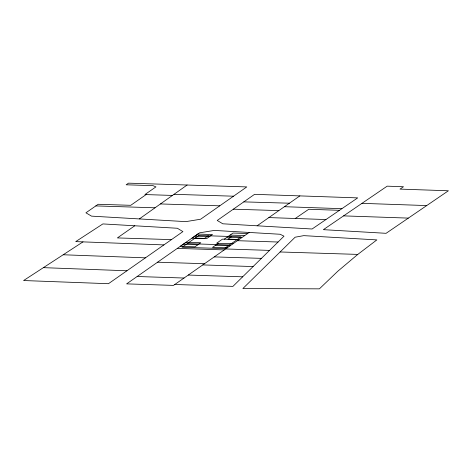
<?xml version="1.0" encoding="UTF-8"?>
<svg xmlns="http://www.w3.org/2000/svg" width="472" height="472" viewBox="0 0 472 472"><rect width="100%" height="100%" fill="white"/><g stroke="black" fill="none" stroke-linecap="round" stroke-linejoin="round"><path stroke-width="0.71" d="M357.794 254.402L337.775 271.258L319.397 288.846L242.879 288.545L295.13 237.209L303.762 235.64L376.862 239.906L357.794 254.402L280.108 251.971M139.334 218.925L187.113 185.018M174.799 284.486L173.501 285.395L126.614 283.873L199.55 232.832L214.317 230.419L280.173 234.265L283.997 236.183L232.932 286.374L174.799 284.486L249.198 232.454M146.102 194.594L130.75 205.314L98.17 204.282L85.928 212.801L91.485 216.135L185.862 221.639L200.624 219.22L246.791 186.918L128.514 183.154L126.16 184.788L153.022 185.667L155.955 186.882L144.928 194.552L172.445 195.432M134.762 225.775L117.398 237.917L171.454 239.623M208.252 235.782L204.518 238.395L195.119 238.094M218.377 243.281L212.524 247.375L227.185 247.841M224.235 239.192L233.015 233.056L247.676 233.516M231.711 236.525L227.97 239.139L237.369 239.434M257.116 225.799L299.862 195.892M295.265 218.495L308.753 209.261L339.468 210.323L357.705 197.886L254.573 194.334L217.22 220.465L222.813 223.799L312.086 229.003L339.468 210.323M343.592 215.875L387.164 186.163L403.471 186.735L399.99 189.107L448.4 190.771L386.078 233.315L323.379 229.663L343.592 215.875L408.315 218.105M82.995 241.882L23.6 280.533L108.46 283.702L182.918 231.599L177.366 228.259L102.884 223.923L75.721 241.605L163.896 244.909M243.788 201.88L289.407 203.202M174.026 194.311L233.528 196.204M160.456 203.939L219.763 205.822M233.333 209.19L278.846 210.6M95.816 205.916L155.017 207.798M230.088 235.097L244.75 235.563M194.906 236.124L209.568 236.59M227.162 237.145L241.823 237.611M238.891 239.658L222.471 239.133L216.618 243.227L233.038 243.747M183.201 244.307L197.857 244.773M215.45 245.328L230.112 245.794M214.235 256.892L261.429 258.367M237.387 240.696L278.055 242.024M187.231 243.611L229.439 244.98M225.575 248.956L269.536 250.396M177.336 248.39L224.224 249.906M157.595 262.202L204.47 263.718M202.759 264.916L253.098 266.556M188.281 275.052L242.655 276.816M137.134 276.509L184.027 278.032M361.971 203.343L426.694 205.574M284.409 206.701L341.864 208.683M268.857 217.58L325.94 219.551M63.195 254.762L145.423 257.836M43.4 267.648L126.933 270.775M186.127 242.26L180.269 246.355L194.93 246.815L200.789 242.726L186.127 242.26M197.839 234.077L191.98 238.171L206.642 238.631L212.494 234.543L197.839 234.077M198.859 235.487L182.015 247.257L224.265 248.596L241.103 236.826L198.859 235.487"/></g></svg>
